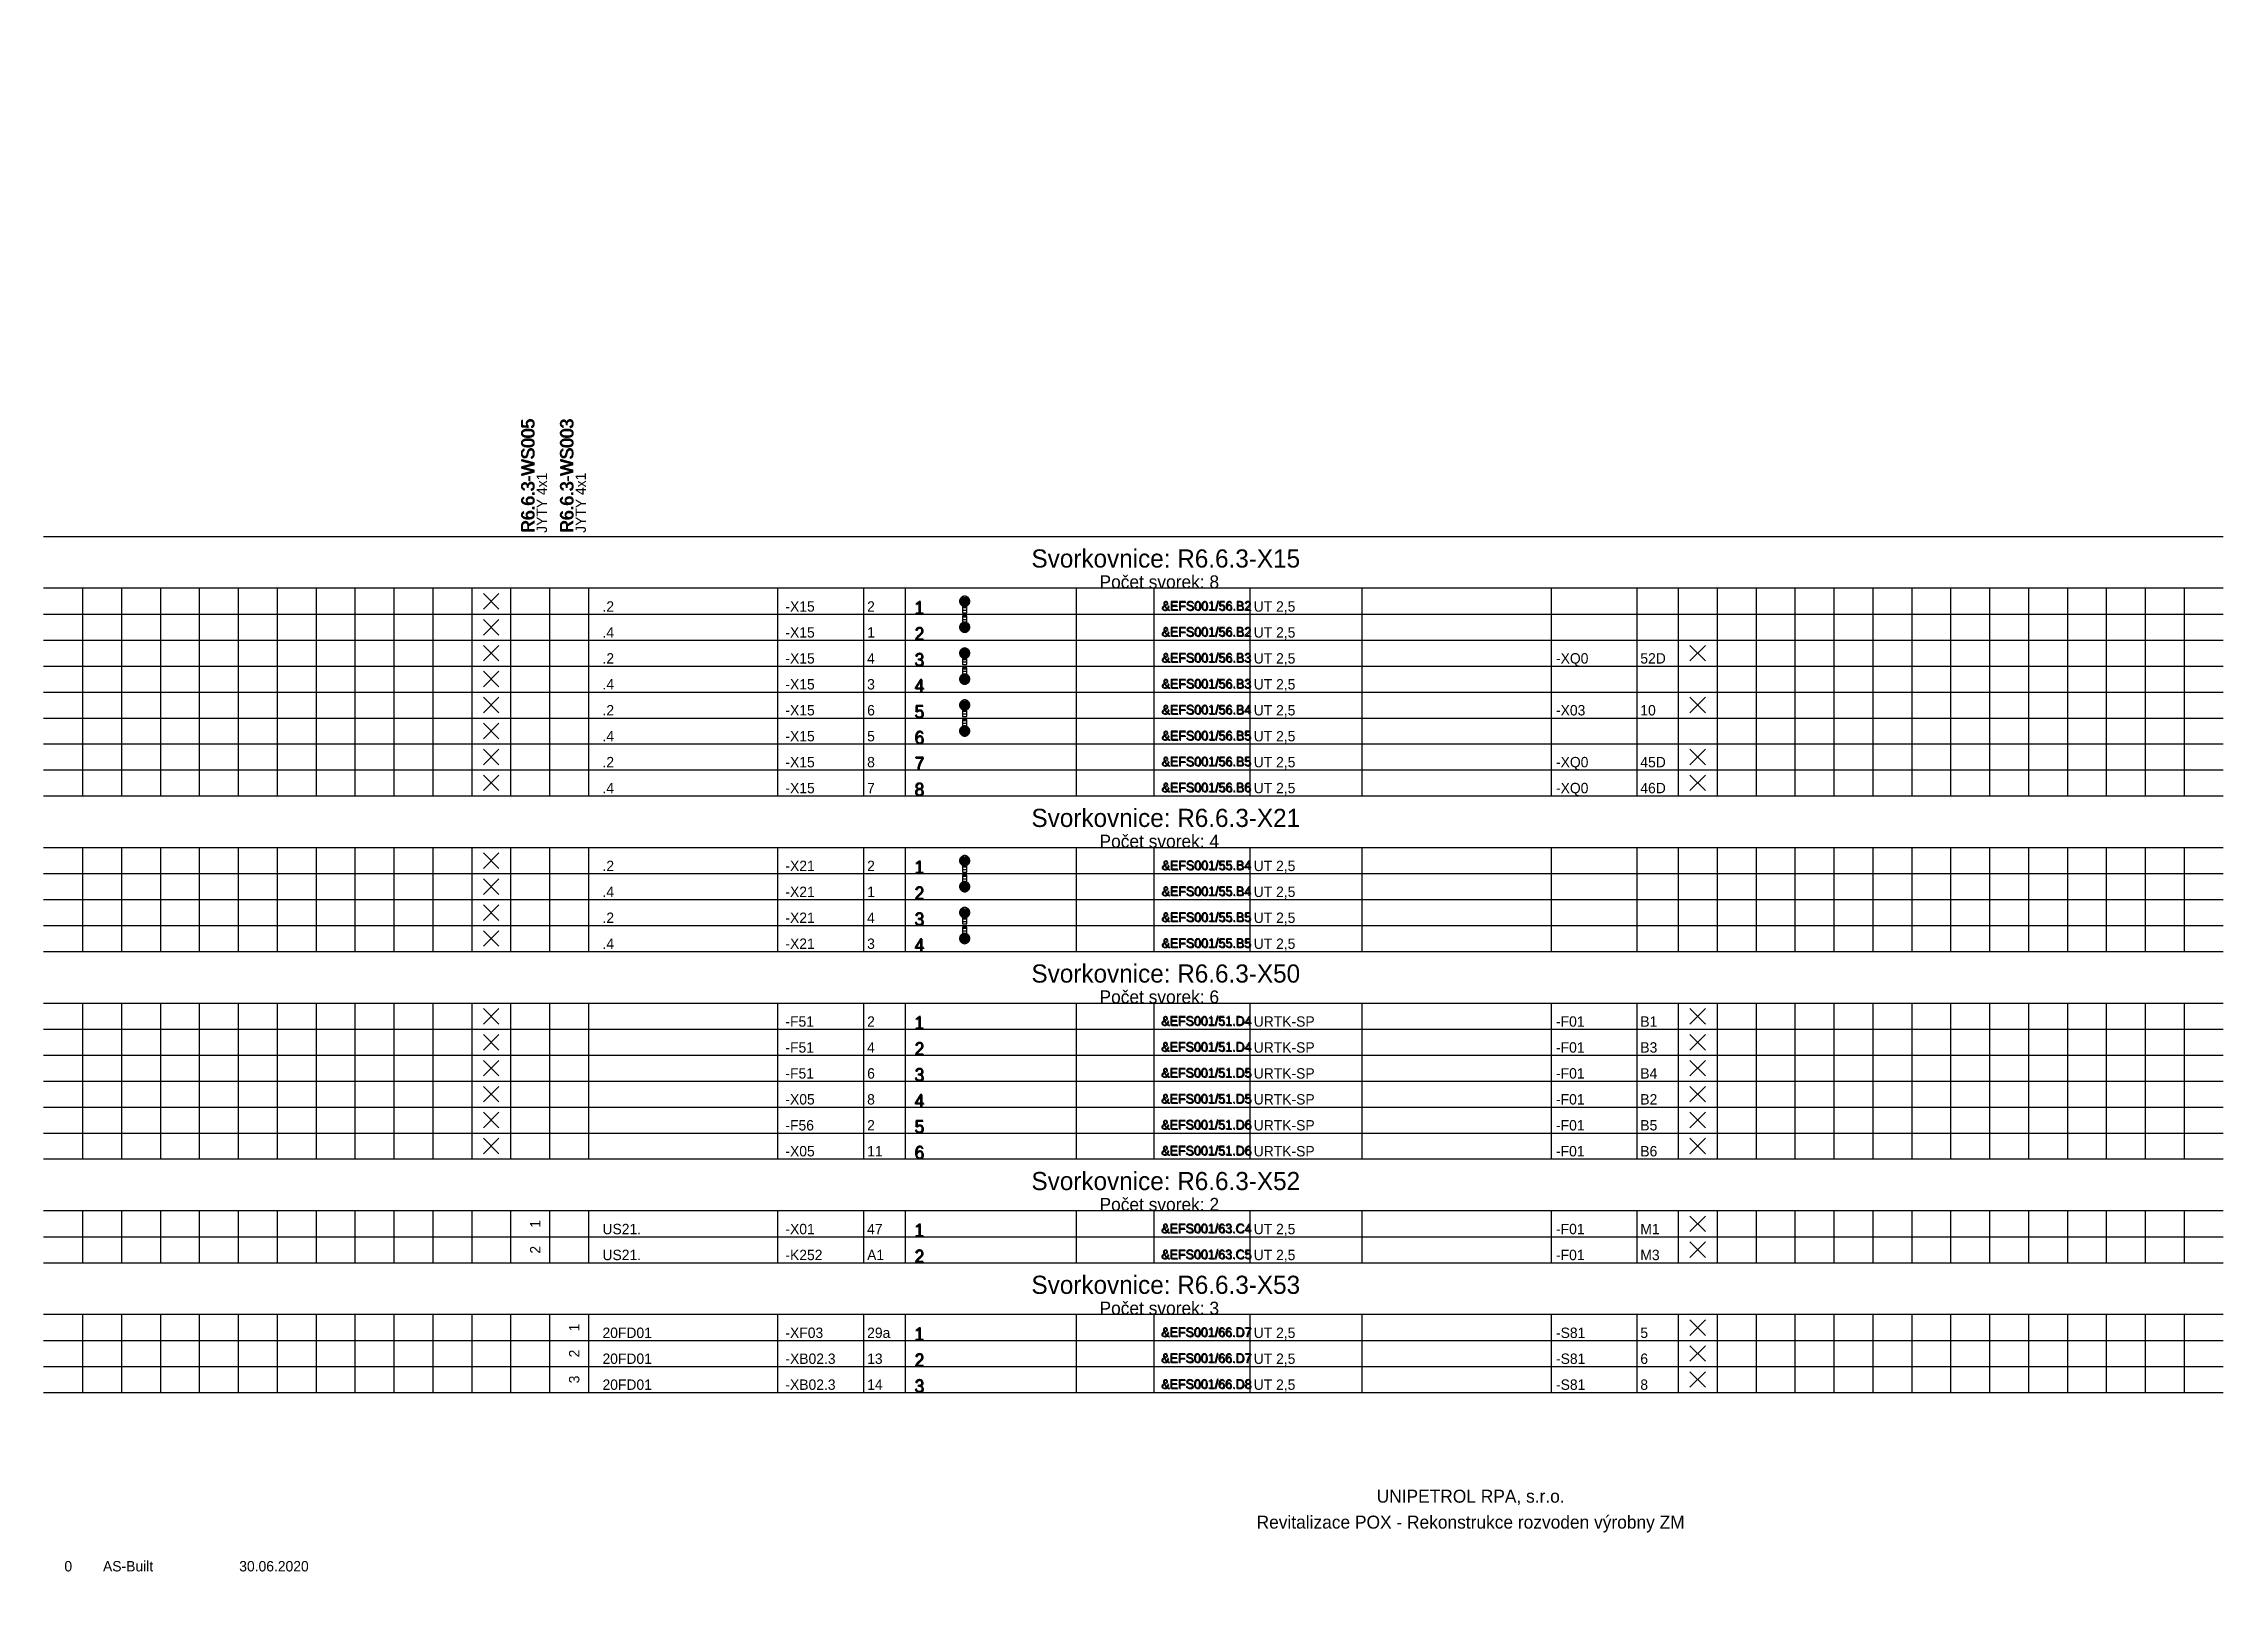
# Model space of a CAD drawing. Extents: x 0 to 420, y -1 to 300.
import ezdxf
from ezdxf.enums import TextEntityAlignment as Align

# ---------------------------------------------------------------- set-up
doc = ezdxf.new("R2010")
doc.units = 0
doc.header["$MEASUREMENT"] = 0
doc.linetypes.add('LTY1', pattern=[0])
for name, color, linetype in [('PEN1', 7, 'LTY1'), ('PEN2', 7, 'LTY1'), ('PEN4', 7, 'LTY1'), ('PEN5', 7, 'LTY1'), ('SYMBOL', 7, 'LTY1')]:
    doc.layers.add(name, color=color, linetype=linetype)
doc.styles.add('NORMSCHRIFT', font='normwin')

# ---------------------------------------------------------------- blocks, each defined once
blk = doc.blocks.new('_SS-BLOK-S')
at = {"layer": 'PEN5', "linetype": 'LTY1'}
for p, q in [((0, -5), (420, -5)), ((420, -15), (0, -15))]:
    blk.add_line(p, q, dxfattribs=at)
at = {"layer": 'PEN1', "style": 'NORMSCHRIFT', "flags": 8}
for tag in ['CODE_1', 'CODE_2', 'CODE_3', 'CODE_4']:
    blk.add_attdef(tag, text='', height=3.5, dxfattribs=at).set_placement((216.25, -11), align=Align.CENTER)
at = {"layer": 'PEN2', "style": 'NORMSCHRIFT', "flags": 8}
blk.add_attdef('CODE_307', text='', height=2.5, dxfattribs=at).set_placement((215, -15), align=Align.CENTER)
at = {"layer": 'PEN4', "style": 'NORMSCHRIFT', "flags": 9}
for tag in ['CODE_558', 'CODE_91']:
    blk.add_attdef(tag, (0, 0), '', height=3.5, dxfattribs=at)
blk = doc.blocks.new('_SS-VETA-S')
at = {"layer": 'PEN1', "linetype": 'LTY1'}
for p, q in [((7.5, 5), (7.5, 0)), ((15, 5), (15, 0)), ((22.5, 5), (22.5, 0)), ((30, 5), (30, 0)), ((37.5, 5), (37.5, 0)), ((45, 5), (45, 0)), ((52.5, 5), (52.5, 0)), ((60, 5), (60, 0)), ((67.5, 5), (67.5, 0)), ((75, 5), (75, 0)), ((82.5, 5), (82.5, 0)), ((90, 5), (90, 0)), ((97.5, 5), (97.5, 0)), ((141.5, 0), (141.5, 5)), ((158, 5), (158, 0)), ((199, 5), (199, 0)), ((214, 0), (214, 5)), ((232.5, 0), (232.5, 5)), ((290.5, 5), (290.5, 0)), ((307, 5), (307, 0)), ((322.5, 5), (322.5, 0)), ((330, 5), (330, 0)), ((337.5, 5), (337.5, 0)), ((345, 5), (345, 0)), ((352.5, 5), (352.5, 0)), ((360, 5), (360, 0)), ((367.5, 5), (367.5, 0)), ((375, 5), (375, 0)), ((382.5, 5), (382.5, 0)), ((390, 5), (390, 0)), ((390, 5), (390, 0)), ((397.5, 5), (397.5, 0)), ((405, 5), (405, 0)), ((412.5, 5), (412.5, 0)), ((0, 0), (420, 0))]:
    blk.add_line(p, q, dxfattribs=at)
at = {"layer": 'PEN5', "linetype": 'LTY1'}
for p, q in [((105, 5), (105, 0)), ((166, 5), (166, 0)), ((254, 5), (254, 0)), ((315, 5), (315, 0))]:
    blk.add_line(p, q, dxfattribs=at)
at = {"layer": 'PEN2', "style": 'NORMSCHRIFT', "flags": 8}
blk.add_attdef('CODE_21', (167.95, -0.1), '', height=2.5, dxfattribs=at)
at = {"layer": 'PEN4', "style": 'NORMSCHRIFT'}
for tag, p, height, flags in [('CODE_63', (0, 0), 3.5, 9), ('CODE_91', (0, 0), 3.5, 9), ('CODE_781', (0, 0), 3.5, 9), ('CODE_782', (0, 0), 3.5, 9), ('CODE_10003', (107.7, 0.5), 2, 8), ('CODE_10001', (107.7, 0.5), 2, 8), ('CODE_10002', (107.7, 0.5), 2, 8), ('CODE_10004', (142.95, 0.5), 2, 8), ('CODE_10021', (158.7, 0.5), 2, 8), ('CODE_41', (233.2, 0.5), 2, 8), ('CODE_11003', (255.95, 0.5), 2, 8), ('CODE_11001', (255.95, 0.5), 2, 8), ('CODE_11002', (255.95, 0.5), 2, 8), ('CODE_11004', (291.45, 0.5), 2, 8), ('CODE_11021', (307.7, 0.5), 2, 8)]:
    blk.add_attdef(tag, p, '', height=height, dxfattribs=dict(at, flags=flags))
at = {"layer": 'PEN4', "style": 'NORMSCHRIFT', "flags": 8}
blk.add_attdef('CODE_45', text='', height=2, dxfattribs=at).set_placement((198.1, 0.4), align=Align.RIGHT)
blk.add_attdef('CODE_10', text='', height=1.8, dxfattribs=at).set_placement((224.2, 0.6), align=Align.CENTER)
blk = doc.blocks.new('_SS-MUST3-S')
at = {"layer": 'PEN1', "linetype": 'LTY1'}
for p, q in [((-0.975, 0.075), (-1, 0)), ((-1, 0), (-0.975, -0.075)), ((-1, 0), (1, 0)), ((-0.95, 0.25), (-0.975, 0.15)), ((-0.975, 0.15), (-0.975, 0.075)), ((-0.925, 0.325), (-0.95, 0.25)), ((-0.95, 0.25), (0.95, 0.25)), ((-0.9, 0.4), (-0.925, 0.325)), ((-0.85, 0.5), (-0.9, 0.4)), ((-0.8, 0.55), (-0.85, 0.5)), ((-0.85, 0.5), (0.85, 0.5)), ((-0.75, 0.625), (-0.8, 0.55)), ((-0.7, 0.7), (-0.75, 0.625)), ((-0.625, 0.75), (-0.7, 0.7)), ((-0.55, 0.8), (-0.625, 0.75)), ((-0.625, 0.75), (0.625, 0.75)), ((-0.5, 0.85), (-0.55, 0.8)), ((-0.4, 0.9), (-0.5, 0.85)), ((-0.325, 0.925), (-0.4, 0.9)), ((-0.4, 0), (-0.4, -2.2)), ((0.4, 0), (-0.4, 0)), ((-0.25, 0.95), (-0.325, 0.925)), ((-0.15, 0.975), (-0.25, 0.95)), ((-0.075, 0.975), (-0.15, 0.975)), ((0, 1), (-0.075, 0.975)), ((0.075, 0.975), (0, 1)), ((0.15, 0.975), (0.075, 0.975)), ((0.25, 0.95), (0.15, 0.975)), ((0.325, 0.925), (0.25, 0.95)), ((0.4, 0.9), (0.325, 0.925)), ((0.5, 0.85), (0.4, 0.9)), ((0.4, -2.2), (0.4, 0)), ((0.55, 0.8), (0.5, 0.85)), ((0.625, 0.75), (0.55, 0.8)), ((0.7, 0.7), (0.625, 0.75)), ((0.75, 0.625), (0.7, 0.7)), ((0.8, 0.55), (0.75, 0.625)), ((0.85, 0.5), (0.8, 0.55)), ((0.9, 0.4), (0.85, 0.5)), ((0.925, 0.325), (0.9, 0.4)), ((0.95, 0.25), (0.925, 0.325)), ((0.975, 0.15), (0.95, 0.25)), ((0.975, 0.075), (0.975, 0.15)), ((1, 0), (0.975, 0.075)), ((0.975, -0.075), (1, 0)), ((-0.975, -0.075), (-0.975, -0.15)), ((-0.975, -0.15), (-0.95, -0.25)), ((-0.95, -0.25), (-0.925, -0.325)), ((-0.95, -0.25), (0.95, -0.25)), ((-0.925, -0.325), (-0.9, -0.4)), ((-0.9, -0.4), (-0.85, -0.5)), ((-0.85, -0.5), (-0.8, -0.55)), ((-0.85, -0.5), (0.85, -0.5)), ((-0.8, -0.55), (-0.75, -0.625)), ((-0.75, -0.625), (-0.7, -0.7)), ((-0.7, -0.7), (-0.625, -0.75)), ((-0.625, -0.75), (-0.55, -0.8)), ((-0.625, -0.75), (0.625, -0.75)), ((-0.55, -0.8), (-0.5, -0.85)), ((-0.5, -0.85), (-0.4, -0.9)), ((-0.4, -0.2), (0.4, -0.2)), ((-0.4, -0.7), (0.4, -0.7)), ((-0.4, -0.9), (-0.325, -0.925)), ((-0.4, -1.2), (0.4, -1.2)), ((-0.4, -1.7), (0.4, -1.7)), ((-0.4, -2.2), (0.4, -2.2)), ((-0.4, -2.2), (0.4, -2.2)), ((-0.325, -0.925), (-0.25, -0.95)), ((-0.25, -0.95), (-0.15, -0.975)), ((-0.15, -0.975), (-0.075, -0.975)), ((-0.075, -0.975), (0, -1)), ((0, -1), (0.075, -0.975)), ((0.075, -0.975), (0.15, -0.975)), ((0.15, -0.975), (0.25, -0.95)), ((0.25, -0.95), (0.325, -0.925)), ((0.325, -0.925), (0.4, -0.9)), ((0.4, -0.9), (0.5, -0.85)), ((0.5, -0.85), (0.55, -0.8)), ((0.55, -0.8), (0.625, -0.75)), ((0.625, -0.75), (0.7, -0.7)), ((0.7, -0.7), (0.75, -0.625)), ((0.75, -0.625), (0.8, -0.55)), ((0.8, -0.55), (0.85, -0.5)), ((0.85, -0.5), (0.9, -0.4)), ((0.9, -0.4), (0.925, -0.325)), ((0.925, -0.325), (0.95, -0.25)), ((0.95, -0.25), (0.975, -0.15)), ((0.975, -0.15), (0.975, -0.075))]:
    blk.add_line(p, q, dxfattribs=at)
blk = doc.blocks.new('_SS-MUST1-S')
at = {"layer": 'PEN1', "linetype": 'LTY1'}
for p, q in [((-0.975, 0.075), (-1, 0)), ((-1, 0), (-0.975, -0.075)), ((-1, 0), (1, 0)), ((-0.95, 0.25), (-0.975, 0.15)), ((-0.975, 0.15), (-0.975, 0.075)), ((-0.925, 0.325), (-0.95, 0.25)), ((-0.95, 0.25), (0.95, 0.25)), ((-0.9, 0.4), (-0.925, 0.325)), ((-0.85, 0.5), (-0.9, 0.4)), ((-0.8, 0.55), (-0.85, 0.5)), ((-0.85, 0.5), (0.85, 0.5)), ((-0.75, 0.625), (-0.8, 0.55)), ((-0.7, 0.7), (-0.75, 0.625)), ((-0.625, 0.75), (-0.7, 0.7)), ((-0.55, 0.8), (-0.625, 0.75)), ((-0.625, 0.75), (0.625, 0.75)), ((-0.5, 0.85), (-0.55, 0.8)), ((-0.4, 0.9), (-0.5, 0.85)), ((-0.4, 2.2), (-0.4, 0)), ((0.4, 2.2), (-0.4, 2.2)), ((-0.4, 2), (0.4, 2)), ((-0.4, 1.5), (0.4, 1.5)), ((-0.4, 1), (0.4, 1)), ((-0.325, 0.925), (-0.4, 0.9)), ((-0.4, 0.5), (0.4, 0.5)), ((-0.4, 0), (0.4, 0)), ((-0.4, 0), (0.4, 0)), ((-0.25, 0.95), (-0.325, 0.925)), ((-0.15, 0.975), (-0.25, 0.95)), ((-0.075, 0.975), (-0.15, 0.975)), ((0, 1), (-0.075, 0.975)), ((0.075, 0.975), (0, 1)), ((0.15, 0.975), (0.075, 0.975)), ((0.25, 0.95), (0.15, 0.975)), ((0.325, 0.925), (0.25, 0.95)), ((0.4, 0.9), (0.325, 0.925)), ((0.4, 0), (0.4, 2.2)), ((0.5, 0.85), (0.4, 0.9)), ((0.55, 0.8), (0.5, 0.85)), ((0.625, 0.75), (0.55, 0.8)), ((0.7, 0.7), (0.625, 0.75)), ((0.75, 0.625), (0.7, 0.7)), ((0.8, 0.55), (0.75, 0.625)), ((0.85, 0.5), (0.8, 0.55)), ((0.9, 0.4), (0.85, 0.5)), ((0.925, 0.325), (0.9, 0.4)), ((0.95, 0.25), (0.925, 0.325)), ((0.975, 0.15), (0.95, 0.25)), ((0.975, 0.075), (0.975, 0.15)), ((1, 0), (0.975, 0.075)), ((0.975, -0.075), (1, 0)), ((-0.975, -0.075), (-0.975, -0.15)), ((-0.975, -0.15), (-0.95, -0.25)), ((-0.95, -0.25), (-0.925, -0.325)), ((-0.95, -0.25), (0.95, -0.25)), ((-0.925, -0.325), (-0.9, -0.4)), ((-0.9, -0.4), (-0.85, -0.5)), ((-0.85, -0.5), (-0.8, -0.55)), ((-0.85, -0.5), (0.85, -0.5)), ((-0.8, -0.55), (-0.75, -0.625)), ((-0.75, -0.625), (-0.7, -0.7)), ((-0.7, -0.7), (-0.625, -0.75)), ((-0.625, -0.75), (-0.55, -0.8)), ((-0.625, -0.75), (0.625, -0.75)), ((-0.55, -0.8), (-0.5, -0.85)), ((-0.5, -0.85), (-0.4, -0.9)), ((-0.4, -0.9), (-0.325, -0.925)), ((-0.325, -0.925), (-0.25, -0.95)), ((-0.25, -0.95), (-0.15, -0.975)), ((-0.15, -0.975), (-0.075, -0.975)), ((-0.075, -0.975), (0, -1)), ((0, -1), (0.075, -0.975)), ((0.075, -0.975), (0.15, -0.975)), ((0.15, -0.975), (0.25, -0.95)), ((0.25, -0.95), (0.325, -0.925)), ((0.325, -0.925), (0.4, -0.9)), ((0.4, -0.9), (0.5, -0.85)), ((0.5, -0.85), (0.55, -0.8)), ((0.55, -0.8), (0.625, -0.75)), ((0.625, -0.75), (0.7, -0.7)), ((0.7, -0.7), (0.75, -0.625)), ((0.75, -0.625), (0.8, -0.55)), ((0.8, -0.55), (0.85, -0.5)), ((0.85, -0.5), (0.9, -0.4)), ((0.9, -0.4), (0.925, -0.325)), ((0.925, -0.325), (0.95, -0.25)), ((0.95, -0.25), (0.975, -0.15)), ((0.975, -0.15), (0.975, -0.075))]:
    blk.add_line(p, q, dxfattribs=at)
blk = doc.blocks.new('_SS-NEOZN-S')
at = {"layer": 'PEN2', "linetype": 'LTY1'}
for p, q in [((-4, 1), (-1, 4)), ((-4, 4), (-1, 1))]:
    blk.add_line(p, q, dxfattribs=at)
blk = doc.blocks.new('_SS-OZN-S')
at = {"layer": 'PEN4', "style": 'NORMSCHRIFT', "flags": 8}
blk.add_attdef('CODE_362', text='', height=2, rotation=90, dxfattribs=at).set_placement((-0.5, 2.5), align=Align.CENTER)
blk = doc.blocks.new('_SS-KAB-S')
at = {"layer": 'PEN2', "style": 'NORMSCHRIFT', "flags": 8}
blk.add_attdef('CODE_365', (-2.9, -9.35), '', height=2.5, rotation=90, dxfattribs=at)
at = {"layer": 'PEN4', "style": 'NORMSCHRIFT', "flags": 8}
blk.add_attdef('CODE_1003', (-0.5, -9.3), '', height=2, rotation=90, dxfattribs=at)
at = {"layer": 'PEN4', "style": 'NORMSCHRIFT', "flags": 9}
for tag in ['CODE_367', 'CODE_372', 'CODE_373']:
    blk.add_attdef(tag, (0, 0), '', height=3.5, dxfattribs=at)
blk = doc.blocks.new('_9-REV')
at = {"layer": 'PEN4', "style": 'NORMSCHRIFT', "flags": 8}
blk.add_attdef('CODE_12778', text='', height=2, dxfattribs=at).set_placement((-0.25, 0.5), align=Align.CENTER)
at = {"layer": 'PEN4', "style": 'NORMSCHRIFT'}
for tag, p, height, flags in [('CODE_5902', (0, 0), 3.5, 9), ('CODE_12783', (6.45, 0.5), 2, 8), ('CODE_12782', (32.7, 0.5), 2, 8)]:
    blk.add_attdef(tag, p, '', height=height, dxfattribs=dict(at, flags=flags))

msp = doc.modelspace()

# ---------------------------------------------------------------- block references
at = {"layer": 'SYMBOL'}
for name, p, values in [('_SS-KAB-S', (97.5, 215), {'CODE_365': 'R6.6.3-WS005', 'CODE_1003': 'JYTY 4x1'}), ('_SS-KAB-S', (105, 215), {'CODE_365': 'R6.6.3-WS003', 'CODE_1003': 'JYTY 4x1'}), ('_SS-VETA-S', (0, 190), {'CODE_21': '1', 'CODE_10': '&EFS001/56.B2', 'CODE_10004': '-X15', 'CODE_10021': '2', 'CODE_41': 'UT 2,5'}), ('_SS-VETA-S', (0, 185), {'CODE_21': '2', 'CODE_10': '&EFS001/56.B2', 'CODE_10004': '-X15', 'CODE_10021': '1', 'CODE_41': 'UT 2,5'}), ('_SS-VETA-S', (0, 180), {'CODE_21': '3', 'CODE_10': '&EFS001/56.B3', 'CODE_10004': '-X15', 'CODE_10021': '4', 'CODE_11004': '-XQ0', 'CODE_11021': '52D', 'CODE_41': 'UT 2,5'}), ('_SS-VETA-S', (0, 175), {'CODE_21': '4', 'CODE_10': '&EFS001/56.B3', 'CODE_10004': '-X15', 'CODE_10021': '3', 'CODE_41': 'UT 2,5'}), ('_SS-VETA-S', (0, 170), {'CODE_21': '5', 'CODE_10': '&EFS001/56.B4', 'CODE_10004': '-X15', 'CODE_10021': '6', 'CODE_11004': '-X03', 'CODE_11021': '10', 'CODE_41': 'UT 2,5'}), ('_SS-VETA-S', (0, 165), {'CODE_21': '6', 'CODE_10': '&EFS001/56.B5', 'CODE_10004': '-X15', 'CODE_10021': '5', 'CODE_41': 'UT 2,5'}), ('_SS-VETA-S', (0, 160), {'CODE_21': '7', 'CODE_10': '&EFS001/56.B5', 'CODE_10004': '-X15', 'CODE_10021': '8', 'CODE_11004': '-XQ0', 'CODE_11021': '45D', 'CODE_41': 'UT 2,5'}), ('_SS-VETA-S', (0, 155), {'CODE_21': '8', 'CODE_10': '&EFS001/56.B6', 'CODE_10004': '-X15', 'CODE_10021': '7', 'CODE_11004': '-XQ0', 'CODE_11021': '46D', 'CODE_41': 'UT 2,5'}), ('_SS-VETA-S', (0, 140), {'CODE_21': '1', 'CODE_10': '&EFS001/55.B4', 'CODE_10004': '-X21', 'CODE_10021': '2', 'CODE_41': 'UT 2,5'}), ('_SS-VETA-S', (0, 135), {'CODE_21': '2', 'CODE_10': '&EFS001/55.B4', 'CODE_10004': '-X21', 'CODE_10021': '1', 'CODE_41': 'UT 2,5'}), ('_SS-VETA-S', (0, 130), {'CODE_21': '3', 'CODE_10': '&EFS001/55.B5', 'CODE_10004': '-X21', 'CODE_10021': '4', 'CODE_41': 'UT 2,5'}), ('_SS-VETA-S', (0, 125), {'CODE_21': '4', 'CODE_10': '&EFS001/55.B5', 'CODE_10004': '-X21', 'CODE_10021': '3', 'CODE_41': 'UT 2,5'}), ('_SS-VETA-S', (0, 110), {'CODE_21': '1', 'CODE_10': '&EFS001/51.D4', 'CODE_10004': '-F51', 'CODE_10021': '2', 'CODE_11004': '-F01', 'CODE_11021': 'B1', 'CODE_41': 'URTK-SP'}), ('_SS-VETA-S', (0, 105), {'CODE_21': '2', 'CODE_10': '&EFS001/51.D4', 'CODE_10004': '-F51', 'CODE_10021': '4', 'CODE_11004': '-F01', 'CODE_11021': 'B3', 'CODE_41': 'URTK-SP'}), ('_SS-VETA-S', (0, 100), {'CODE_21': '3', 'CODE_10': '&EFS001/51.D5', 'CODE_10004': '-F51', 'CODE_10021': '6', 'CODE_11004': '-F01', 'CODE_11021': 'B4', 'CODE_41': 'URTK-SP'}), ('_SS-VETA-S', (0, 95), {'CODE_21': '4', 'CODE_10': '&EFS001/51.D5', 'CODE_10004': '-X05', 'CODE_10021': '8', 'CODE_11004': '-F01', 'CODE_11021': 'B2', 'CODE_41': 'URTK-SP'}), ('_SS-VETA-S', (0, 90), {'CODE_21': '5', 'CODE_10': '&EFS001/51.D6', 'CODE_10004': '-F56', 'CODE_10021': '2', 'CODE_11004': '-F01', 'CODE_11021': 'B5', 'CODE_41': 'URTK-SP'}), ('_SS-VETA-S', (0, 85), {'CODE_21': '6', 'CODE_10': '&EFS001/51.D6', 'CODE_10004': '-X05', 'CODE_10021': '11', 'CODE_11004': '-F01', 'CODE_11021': 'B6', 'CODE_41': 'URTK-SP'}), ('_SS-VETA-S', (0, 70), {'CODE_21': '1', 'CODE_10': '&EFS001/63.C4', 'CODE_10004': '-X01', 'CODE_10021': '47', 'CODE_11004': '-F01', 'CODE_11021': 'M1', 'CODE_41': 'UT 2,5'}), ('_SS-OZN-S', (96.25, 70), {'CODE_362': '1'}), ('_SS-VETA-S', (0, 65), {'CODE_21': '2', 'CODE_10': '&EFS001/63.C5', 'CODE_10004': '-K252', 'CODE_10021': 'A1', 'CODE_11004': '-F01', 'CODE_11021': 'M3', 'CODE_41': 'UT 2,5'}), ('_SS-OZN-S', (96.25, 65), {'CODE_362': '2'}), ('_SS-VETA-S', (0, 50), {'CODE_21': '1', 'CODE_10': '&EFS001/66.D7', 'CODE_10004': '-XF03', 'CODE_10021': '29a', 'CODE_11004': '-S81', 'CODE_11021': '5', 'CODE_41': 'UT 2,5'}), ('_SS-OZN-S', (103.75, 50), {'CODE_362': '1'}), ('_SS-VETA-S', (0, 45), {'CODE_21': '2', 'CODE_10': '&EFS001/66.D7', 'CODE_10004': '-XB02.3', 'CODE_10021': '13', 'CODE_11004': '-S81', 'CODE_11021': '6', 'CODE_41': 'UT 2,5'}), ('_SS-OZN-S', (103.75, 45), {'CODE_362': '2'}), ('_SS-VETA-S', (0, 40), {'CODE_21': '3', 'CODE_10': '&EFS001/66.D8', 'CODE_10004': '-XB02.3', 'CODE_10021': '14', 'CODE_11004': '-S81', 'CODE_11021': '8', 'CODE_41': 'UT 2,5'}), ('_SS-OZN-S', (103.75, 40), {'CODE_362': '3'}), ('_9-REV', (5, 5), {'CODE_12778': '0', 'CODE_12783': 'AS-Built', 'CODE_12782': '30.06.2020'})]:
    msp.add_blockref(name, p, dxfattribs=at).add_auto_attribs(values)
for name, p in [('_SS-BLOK-S', (0, 210)), ('_SS-NEOZN-S', (88.75, 190)), ('_SS-MUST3-S', (177.5, 192.5)), ('_SS-MUST1-S', (177.5, 187.5)), ('_SS-NEOZN-S', (88.75, 185)), ('_SS-NEOZN-S', (88.75, 180)), ('_SS-MUST3-S', (177.5, 182.5)), ('_SS-NEOZN-S', (321.25, 180)), ('_SS-NEOZN-S', (88.75, 175)), ('_SS-MUST1-S', (177.5, 177.5)), ('_SS-NEOZN-S', (88.75, 170)), ('_SS-MUST3-S', (177.5, 172.5)), ('_SS-NEOZN-S', (321.25, 170)), ('_SS-NEOZN-S', (88.75, 165)), ('_SS-MUST1-S', (177.5, 167.5)), ('_SS-NEOZN-S', (88.75, 160)), ('_SS-NEOZN-S', (321.25, 160)), ('_SS-NEOZN-S', (88.75, 155)), ('_SS-NEOZN-S', (321.25, 155)), ('_SS-BLOK-S', (0, 160)), ('_SS-NEOZN-S', (88.75, 140)), ('_SS-MUST3-S', (177.5, 142.5)), ('_SS-NEOZN-S', (88.75, 135)), ('_SS-MUST1-S', (177.5, 137.5)), ('_SS-NEOZN-S', (88.75, 130)), ('_SS-MUST3-S', (177.5, 132.5)), ('_SS-NEOZN-S', (88.75, 125)), ('_SS-MUST1-S', (177.5, 127.5)), ('_SS-BLOK-S', (0, 130)), ('_SS-NEOZN-S', (88.75, 110)), ('_SS-NEOZN-S', (321.25, 110)), ('_SS-NEOZN-S', (88.75, 105)), ('_SS-NEOZN-S', (321.25, 105)), ('_SS-NEOZN-S', (88.75, 100)), ('_SS-NEOZN-S', (321.25, 100)), ('_SS-NEOZN-S', (88.75, 95)), ('_SS-NEOZN-S', (321.25, 95)), ('_SS-NEOZN-S', (88.75, 90)), ('_SS-NEOZN-S', (321.25, 90)), ('_SS-NEOZN-S', (88.75, 85)), ('_SS-NEOZN-S', (321.25, 85)), ('_SS-BLOK-S', (0, 90)), ('_SS-NEOZN-S', (321.25, 70)), ('_SS-NEOZN-S', (321.25, 65)), ('_SS-BLOK-S', (0, 70)), ('_SS-NEOZN-S', (321.25, 50)), ('_SS-NEOZN-S', (321.25, 45)), ('_SS-NEOZN-S', (321.25, 40))]:
    msp.add_blockref(name, p, dxfattribs=at)

# ---------------------------------------------------------------- texts
at = {"layer": 'PEN1', "style": 'NORMSCHRIFT'}
for s, p in [('Svorkovnice: R6.6.3-X15', (216.25, 199)), ('Svorkovnice: R6.6.3-X21', (216.25, 149)), ('Svorkovnice: R6.6.3-X50', (216.25, 119)), ('Svorkovnice: R6.6.3-X52', (216.25, 79)), ('Svorkovnice: R6.6.3-X53', (216.25, 59))]:
    msp.add_text(s, height=3.5, dxfattribs=at).set_placement(p, align=Align.CENTER)
at = {"layer": 'PEN2', "style": 'NORMSCHRIFT'}
for s, p in [('R6.6.3-WS005', (94.5, 205.75)), ('R6.6.3-WS005', (94.6, 205.85)), ('R6.6.3-WS003', (102, 205.75)), ('R6.6.3-WS003', (102.1, 205.85))]:
    msp.add_text(s, height=2.5, rotation=90, dxfattribs=at).set_placement(p)
for s, p in [('Počet svorek: 8', (215, 195)), ('Počet svorek: 4', (215, 145)), ('Počet svorek: 6', (215, 115)), ('Počet svorek: 2', (215, 75)), ('Počet svorek: 3', (215, 55)), ('UNIPETROL RPA, s.r.o.', (275, 18.75)), ('Revitalizace POX - Rekonstrukce rozvoden výrobny ZM', (275, 13.75))]:
    msp.add_text(s, height=2.5, dxfattribs=at).set_placement(p, align=Align.CENTER)
for s, p in [('1', (167.75, 190)), ('1', (167.85, 190.1)), ('2', (167.75, 185)), ('2', (167.85, 185.1)), ('3', (167.75, 180)), ('3', (167.85, 180.1)), ('4', (167.75, 175)), ('4', (167.85, 175.1)), ('5', (167.75, 170)), ('5', (167.85, 170.1)), ('6', (167.75, 165)), ('6', (167.85, 165.1)), ('7', (167.75, 160)), ('7', (167.85, 160.1)), ('8', (167.75, 155)), ('8', (167.85, 155.1)), ('1', (167.75, 140)), ('1', (167.85, 140.1)), ('2', (167.75, 135)), ('2', (167.85, 135.1)), ('3', (167.75, 130)), ('3', (167.85, 130.1)), ('4', (167.75, 125)), ('4', (167.85, 125.1)), ('1', (167.75, 110)), ('1', (167.85, 110.1)), ('2', (167.75, 105)), ('2', (167.85, 105.1)), ('3', (167.75, 100)), ('3', (167.85, 100.1)), ('4', (167.75, 95)), ('4', (167.85, 95.1)), ('5', (167.75, 90)), ('5', (167.85, 90.1)), ('6', (167.75, 85)), ('6', (167.85, 85.1)), ('1', (167.75, 70)), ('1', (167.85, 70.1)), ('2', (167.75, 65)), ('2', (167.85, 65.1)), ('1', (167.75, 50)), ('1', (167.85, 50.1)), ('2', (167.75, 45)), ('2', (167.85, 45.1)), ('3', (167.75, 40)), ('3', (167.85, 40.1))]:
    msp.add_text(s, height=2.5, dxfattribs=at).set_placement(p)
at = {"layer": 'PEN4', "style": 'NORMSCHRIFT'}
for s, p in [('.2', (107.7, 190.5)), ('.4', (107.7, 185.5)), ('.2', (107.7, 180.5)), ('.4', (107.7, 175.5)), ('.2', (107.7, 170.5)), ('.4', (107.7, 165.5)), ('.2', (107.7, 160.5)), ('.4', (107.7, 155.5)), ('.2', (107.7, 140.5)), ('.4', (107.7, 135.5)), ('.2', (107.7, 130.5)), ('.4', (107.7, 125.5)), ('US21.', (107.7, 70.5)), ('US21.', (107.7, 65.5)), ('20FD01', (107.7, 50.5)), ('20FD01', (107.7, 45.5)), ('20FD01', (107.7, 40.5))]:
    msp.add_text(s, height=2, dxfattribs=at).set_placement(p)
for s, p in [('&EFS001/56.B2', (224, 190.7)), ('&EFS001/56.B2', (224.1, 190.8)), ('&EFS001/56.B2', (224, 185.7)), ('&EFS001/56.B2', (224.1, 185.8)), ('&EFS001/56.B3', (224, 180.7)), ('&EFS001/56.B3', (224.1, 180.8)), ('&EFS001/56.B3', (224, 175.7)), ('&EFS001/56.B3', (224.1, 175.8)), ('&EFS001/56.B4', (224, 170.7)), ('&EFS001/56.B4', (224.1, 170.8)), ('&EFS001/56.B5', (224, 165.7)), ('&EFS001/56.B5', (224.1, 165.8)), ('&EFS001/56.B5', (224, 160.7)), ('&EFS001/56.B5', (224.1, 160.8)), ('&EFS001/56.B6', (224, 155.7)), ('&EFS001/56.B6', (224.1, 155.8)), ('&EFS001/55.B4', (224, 140.7)), ('&EFS001/55.B4', (224.1, 140.8)), ('&EFS001/55.B4', (224, 135.7)), ('&EFS001/55.B4', (224.1, 135.8)), ('&EFS001/55.B5', (224, 130.7)), ('&EFS001/55.B5', (224.1, 130.8)), ('&EFS001/55.B5', (224, 125.7)), ('&EFS001/55.B5', (224.1, 125.8)), ('&EFS001/51.D4', (224, 110.7)), ('&EFS001/51.D4', (224.1, 110.8)), ('&EFS001/51.D4', (224, 105.7)), ('&EFS001/51.D4', (224.1, 105.8)), ('&EFS001/51.D5', (224, 100.7)), ('&EFS001/51.D5', (224.1, 100.8)), ('&EFS001/51.D5', (224, 95.7)), ('&EFS001/51.D5', (224.1, 95.8)), ('&EFS001/51.D6', (224, 90.7)), ('&EFS001/51.D6', (224.1, 90.8)), ('&EFS001/51.D6', (224, 85.7)), ('&EFS001/51.D6', (224.1, 85.8)), ('&EFS001/63.C4', (224, 70.7)), ('&EFS001/63.C4', (224.1, 70.8)), ('&EFS001/63.C5', (224, 65.7)), ('&EFS001/63.C5', (224.1, 65.8)), ('&EFS001/66.D7', (224, 50.7)), ('&EFS001/66.D7', (224.1, 50.8)), ('&EFS001/66.D7', (224, 45.7)), ('&EFS001/66.D7', (224.1, 45.8)), ('&EFS001/66.D8', (224, 40.7)), ('&EFS001/66.D8', (224.1, 40.8))]:
    msp.add_text(s, height=1.8, dxfattribs=at).set_placement(p, align=Align.CENTER)

doc.saveas('drawing.dxf')
